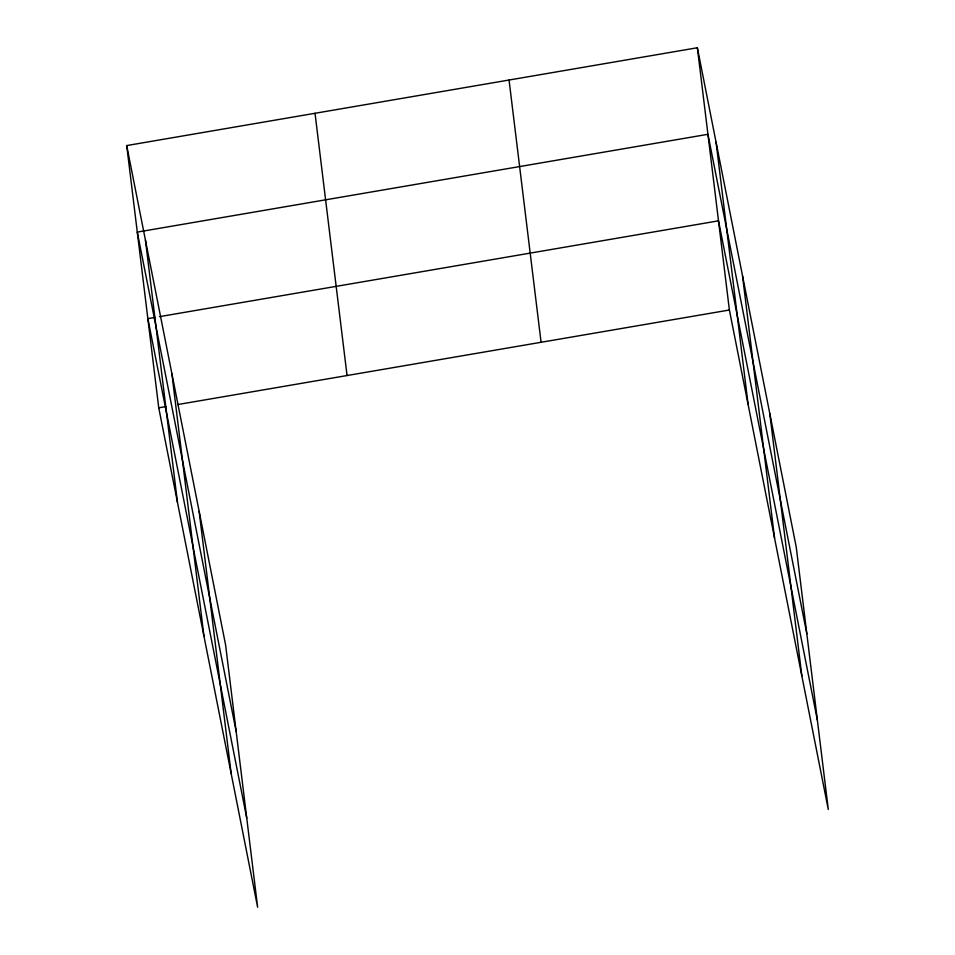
<?xml version="1.0" encoding="UTF-8"?>
<svg xmlns="http://www.w3.org/2000/svg" width="955" height="955" viewBox="0 0 955 955"><rect width="100%" height="100%" fill="white"/><g stroke="black" fill="none" stroke-linecap="round" stroke-linejoin="round"><path stroke-width="1.43" d="M126.717 145.566L225.607 644.995L257.635 907.25L158.745 407.821L126.717 145.566L697.365 47.75L796.255 547.179L828.283 809.434L729.393 310.005L697.365 47.75M155.152 317.394L147.858 318.648L246.748 818.089M159.533 316.642L718.506 220.832L817.396 720.273M158.745 407.821L166.039 406.567M177.714 404.562L729.393 310.005M806.832 633.726L707.93 134.297L137.281 232.101L236.172 731.542M769.802 413.563L801.83 675.818M742.536 275.9L774.565 538.154M716.083 142.283L748.111 404.526M509.051 80.029L541.079 342.284M315.031 113.287L347.059 375.542M199.153 511.379L231.17 773.634M171.888 373.715L203.916 635.958M145.435 240.087L177.463 502.342"/></g></svg>
